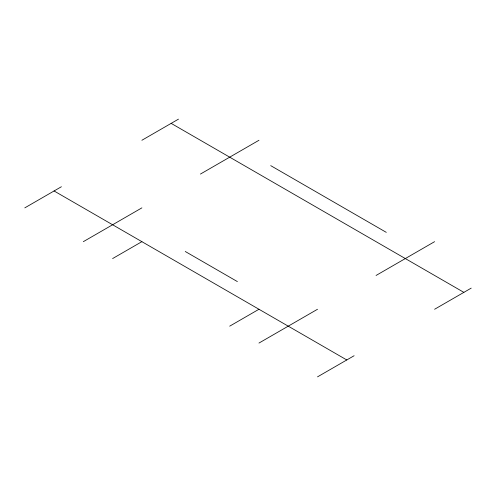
<?xml version="1.0" encoding="UTF-8"?>
<svg xmlns="http://www.w3.org/2000/svg" width="496" height="496" viewBox="0 0 496 496"><rect width="100%" height="100%" fill="white"/><g stroke="black" fill="none" stroke-linecap="round" stroke-linejoin="round"><path stroke-width="0.74" d="M24.8 207.867L61.399 186.738M141.887 140.269L178.486 119.139M83.34 241.664L141.887 207.867M200.427 174.065L258.968 140.269M112.617 258.565L141.887 241.664M229.698 326.163L258.968 309.262M258.968 343.065L317.514 309.262M376.055 275.466L434.601 241.664M317.514 376.861L354.113 355.731M434.601 309.262L471.2 288.133M270.723 165.639L386.279 232.357M171.157 123.368L463.872 292.367M185.244 251.484L237.373 281.585M54.07 190.966L346.785 359.966"/></g></svg>
